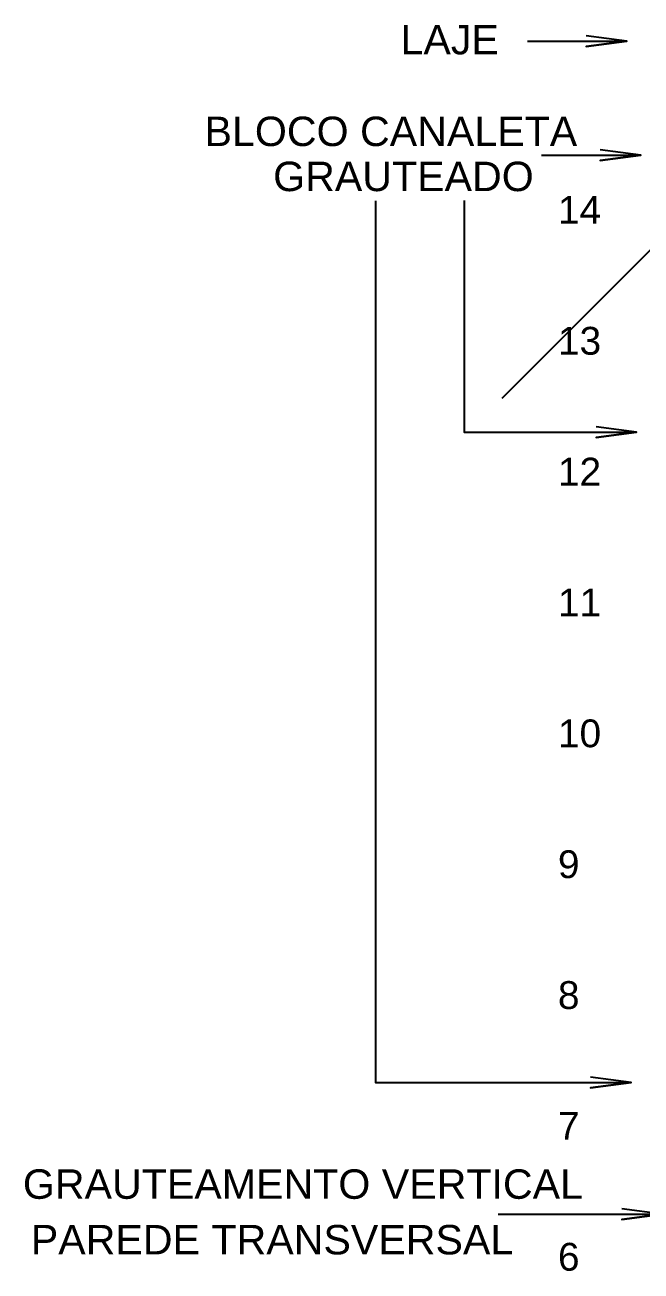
# Model space of a CAD drawing. Extents: x 0 to 119, y 0 to 84.
# Drawn here: x 63.32 to 67.09, y 67.2 to 74.82 of the extents above; entities that cross this region are included whole.
import ezdxf

# ---------------------------------------------------------------- set-up
doc = ezdxf.new("R2010")
doc.units = 0
doc.header["$MEASUREMENT"] = 0
for name, color, linetype in [('3', 7, 'CONTINUOUS'), ('32', 250, 'CONTINUOUS'), ('4', 5, 'CONTINUOUS')]:
    doc.layers.add(name, color=color, linetype=linetype)
doc.styles.add('TQS_ARIAL', font='arial.ttf')

msp = doc.modelspace()

# ---------------------------------------------------------------- linework, layer by layer
at = {"layer": '32', "color": 250, "linetype": 'Continuous'}
for points in [[(66.396614, 74.722433), (67.003045, 74.722433), (66.755184, 74.689801), (67.003045, 74.722433), (66.755184, 74.755064)], [(66.48156, 74.025874), (67.087991, 74.025874), (66.84013, 73.993242), (67.087991, 74.025874), (66.84013, 74.058505)], [(65.466428, 73.747036), (65.466428, 68.356929), (67.029067, 68.356929), (66.781205, 68.324297), (67.029067, 68.356929), (66.781205, 68.38956)], [(66.009527, 73.748885), (66.009527, 72.332051), (67.06258, 72.332051), (66.814719, 72.29942), (67.06258, 72.332051), (66.814719, 72.364683)], [(66.217362, 67.552318), (67.219728, 67.552318), (66.971867, 67.519687), (67.219728, 67.552318), (66.971867, 67.58495)]]:
    msp.add_lwpolyline(points, dxfattribs=at)
at = {"layer": '4', "color": 5, "linetype": 'Continuous'}
msp.add_line((66.240417, 72.540948), (67.371788, 73.672318), dxfattribs=at)

# ---------------------------------------------------------------- texts
at = {"layer": '3', "color": 7, "linetype": 'Continuous', "style": 'TQS_ARIAL'}
for s, p in [('14', (66.58197, 73.606318)), ('13', (66.581788, 72.806318)), ('12', (66.581788, 72.006318)), ('11', (66.581788, 71.206318)), ('10', (66.581788, 70.406318)), ('9', (66.581788, 69.606318)), ('8', (66.581788, 68.806318)), ('7', (66.581788, 68.006318)), ('6', (66.58197, 67.206318))]:
    msp.add_text(s, height=0.17, dxfattribs=at).set_placement(p)
at = {"layer": '32', "color": 250, "linetype": 'Continuous', "style": 'TQS_ARIAL'}
for s, p in [('LAJE', (65.620074, 74.642274)), ('BLOCO CANALETA', (64.422332, 74.081629)), ('GRAUTEADO', (64.841453, 73.806214)), ('GRAUTEAMENTO VERTICAL', (63.312201, 67.645759)), ('PAREDE TRANSVERSAL', (63.360755, 67.305877))]:
    msp.add_text(s, height=0.18, dxfattribs=at).set_placement(p)

doc.saveas('drawing.dxf')
